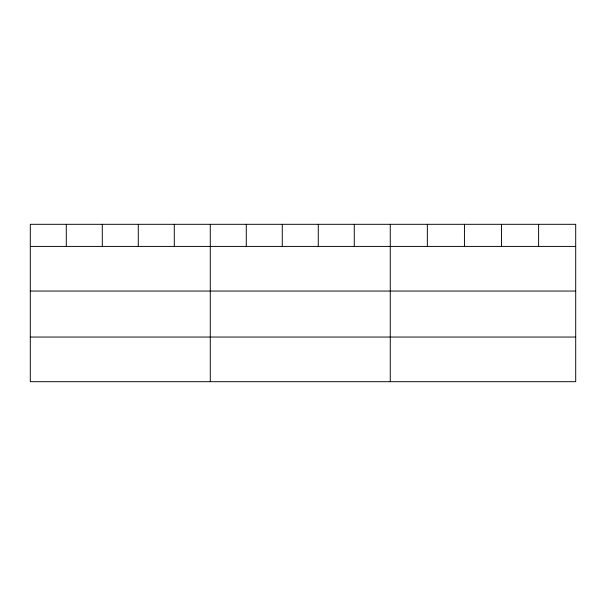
<?xml version="1.0" encoding="UTF-8"?>
<svg xmlns="http://www.w3.org/2000/svg" width="606" height="606" viewBox="0 0 606 606"><rect width="100%" height="100%" fill="white"/><g stroke="black" fill="none" stroke-linecap="round" stroke-linejoin="round"><path stroke-width="0.91" d="M575.7 246.415L575.7 381.689L30.3 381.689L30.3 224.311L575.7 224.311L575.7 246.415L30.3 246.415M30.3 291.054L575.7 291.054M30.3 337.05L575.7 337.05M538.613 224.311L538.613 246.415M501.526 224.311L501.526 246.415M464.438 224.311L464.438 246.415M427.351 224.311L427.351 246.415M390.264 224.311L390.264 381.689M354.268 224.311L354.268 246.415M318.271 224.311L318.271 246.415M282.275 224.311L282.275 246.415M246.278 224.311L246.278 246.415M210.282 224.311L210.282 381.689M174.286 224.311L174.286 246.415M138.289 224.311L138.289 246.415M102.293 224.311L102.293 246.415M66.296 224.311L66.296 246.415"/></g></svg>
